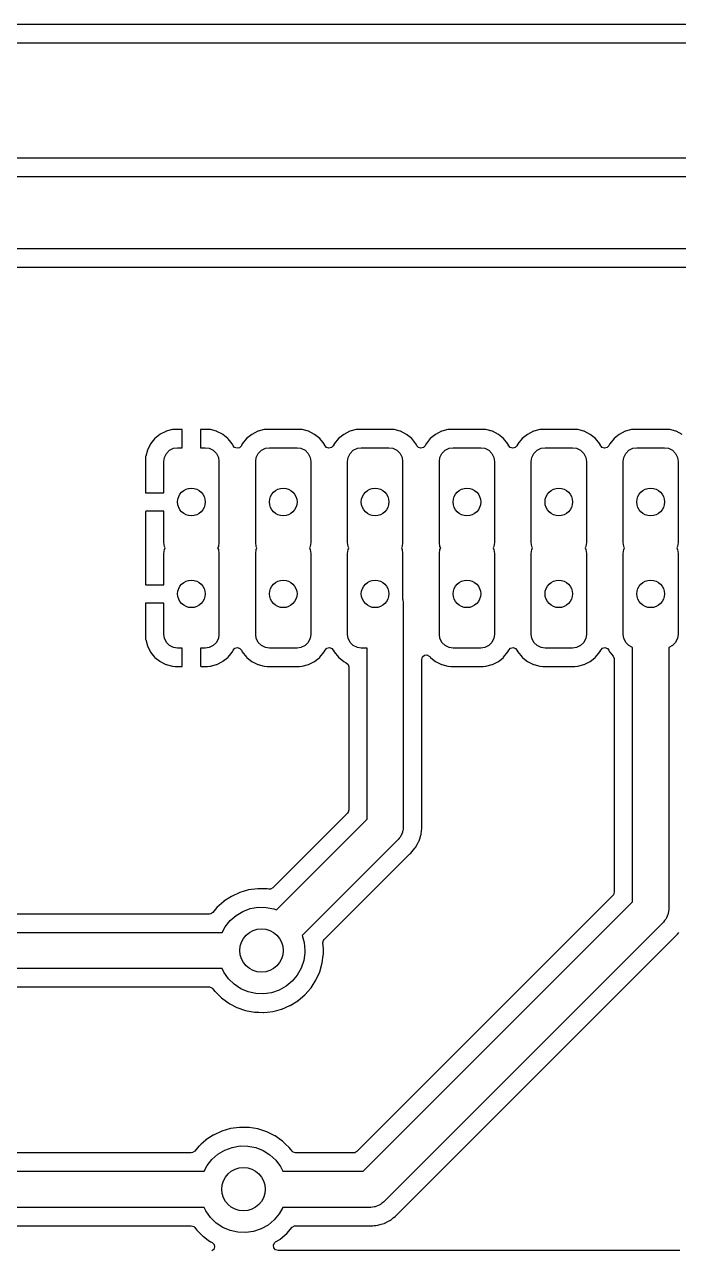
# Model space of a CAD drawing. Extents: x 71 to 221, y -163 to -63.
# Drawn here: x 161.73 to 179.81, y -117.59 to -83.7 of the extents above; entities that cross this region are included whole.
import ezdxf

# ---------------------------------------------------------------- set-up
doc = ezdxf.new("R2010")
doc.units = 0
doc.layers.add('BLACK', color=7, linetype='CONTINUOUS')

msp = doc.modelspace()

# ---------------------------------------------------------------- linework, layer by layer
at = {"layer": 'BLACK', "linetype": 'CONTINUOUS'}
for p, q in [((190.086, -83.7), (141.908, -83.7)), ((142.187, -84.2085), (189.823, -84.2085)), ((187.42, -87.3915), (147.073, -87.3915)), ((146.811, -87.9), (187.5, -87.9)), ((187.086, -89.9), (146.814, -89.9)), ((147.075, -90.4085), (186.823, -90.4085)), ((165.825, -94.8977), (165.814, -94.8996)), ((165.894, -94.8922), (165.825, -94.8977)), ((165.899, -94.892), (165.894, -94.8922)), ((166.072, -94.892), (165.899, -94.892)), ((166.08, -94.8937), (166.072, -94.892)), ((166.082, -94.8949), (166.08, -94.8937)), ((166.086, -94.9101), (166.082, -94.8949)), ((166.596, -94.8979), (166.594, -94.9055)), ((166.597, -94.8965), (166.596, -94.8979)), ((166.612, -94.892), (166.597, -94.8965)), ((166.781, -94.892), (166.612, -94.892)), ((166.786, -94.8922), (166.781, -94.892)), ((166.855, -94.8977), (166.786, -94.8922)), ((166.866, -94.8996), (166.855, -94.8977)), ((168.359, -94.8976), (168.354, -94.8991)), ((168.374, -94.8965), (168.359, -94.8976)), ((168.434, -94.8917), (168.374, -94.8965)), ((168.437, -94.8915), (168.434, -94.8917)), ((168.434, -94.8917), (168.434, -94.8917)), ((169.323, -94.8915), (168.437, -94.8915)), ((169.326, -94.8917), (169.323, -94.8915)), ((169.386, -94.8965), (169.326, -94.8917)), ((169.326, -94.8917), (169.326, -94.8917)), ((169.401, -94.8976), (169.386, -94.8965)), ((169.406, -94.8991), (169.401, -94.8976)), ((170.899, -94.8976), (170.894, -94.8991)), ((170.914, -94.8965), (170.899, -94.8976)), ((170.974, -94.8917), (170.914, -94.8965)), ((170.977, -94.8915), (170.974, -94.8917)), ((170.974, -94.8917), (170.974, -94.8917)), ((171.863, -94.8915), (170.977, -94.8915)), ((171.866, -94.8917), (171.863, -94.8915)), ((171.926, -94.8965), (171.866, -94.8917)), ((171.866, -94.8917), (171.866, -94.8917)), ((171.941, -94.8976), (171.926, -94.8965)), ((171.946, -94.8991), (171.941, -94.8976)), ((173.439, -94.8976), (173.434, -94.8991)), ((173.454, -94.8965), (173.439, -94.8976)), ((173.514, -94.8917), (173.454, -94.8965)), ((173.517, -94.8915), (173.514, -94.8917)), ((173.514, -94.8917), (173.514, -94.8917)), ((174.403, -94.8915), (173.517, -94.8915)), ((174.406, -94.8917), (174.403, -94.8915)), ((174.466, -94.8965), (174.406, -94.8917)), ((174.406, -94.8917), (174.406, -94.8917)), ((174.481, -94.8976), (174.466, -94.8965)), ((174.486, -94.8991), (174.481, -94.8976)), ((175.979, -94.8976), (175.974, -94.8991)), ((175.994, -94.8965), (175.979, -94.8976)), ((176.054, -94.8917), (175.994, -94.8965)), ((176.057, -94.8915), (176.054, -94.8917)), ((176.054, -94.8917), (176.054, -94.8917)), ((176.943, -94.8915), (176.057, -94.8915)), ((176.946, -94.8917), (176.943, -94.8915)), ((177.006, -94.8965), (176.946, -94.8917)), ((176.946, -94.8917), (176.946, -94.8917)), ((177.021, -94.8976), (177.006, -94.8965)), ((177.026, -94.8991), (177.021, -94.8976)), ((178.519, -94.8976), (178.514, -94.8991)), ((178.534, -94.8965), (178.519, -94.8976)), ((178.594, -94.8917), (178.534, -94.8965)), ((178.597, -94.8915), (178.594, -94.8917)), ((178.594, -94.8917), (178.594, -94.8917)), ((179.483, -94.8915), (178.597, -94.8915)), ((179.486, -94.8917), (179.483, -94.8915)), ((179.546, -94.8965), (179.486, -94.8917)), ((179.486, -94.8917), (179.486, -94.8917)), ((179.561, -94.8976), (179.546, -94.8965)), ((179.566, -94.8991), (179.561, -94.8976)), ((165.323, -95.154), (165.213, -95.289)), ((165.332, -95.1448), (165.323, -95.154)), ((165.467, -95.0355), (165.332, -95.1448)), ((165.478, -95.0283), (165.467, -95.0355)), ((165.633, -94.9495), (165.478, -95.0283)), ((165.645, -94.9448), (165.633, -94.9495)), ((165.814, -94.8996), (165.645, -94.9448)), ((166.086, -95.4), (166.086, -94.9101)), ((166.594, -94.9055), (166.594, -95.4)), ((167.035, -94.9448), (166.866, -94.8996)), ((167.047, -94.9495), (167.035, -94.9448)), ((167.202, -95.0283), (167.047, -94.9495)), ((167.213, -95.0355), (167.202, -95.0283)), ((167.348, -95.1448), (167.213, -95.0355)), ((167.357, -95.154), (167.348, -95.1448)), ((167.467, -95.289), (167.357, -95.154)), ((167.867, -95.1486), (167.749, -95.2939)), ((168.012, -95.0309), (167.867, -95.1486)), ((168.178, -94.946), (168.012, -95.0309)), ((168.185, -94.9443), (168.178, -94.946)), ((168.354, -94.8991), (168.185, -94.9443)), ((168.354, -94.8991), (168.354, -94.8991)), ((169.575, -94.9443), (169.406, -94.8991)), ((169.406, -94.8991), (169.406, -94.8991)), ((169.582, -94.946), (169.575, -94.9443)), ((169.748, -95.0309), (169.582, -94.946)), ((169.893, -95.1486), (169.748, -95.0309)), ((170.011, -95.2939), (169.893, -95.1486)), ((170.407, -95.1486), (170.289, -95.2939)), ((170.552, -95.0309), (170.407, -95.1486)), ((170.718, -94.946), (170.552, -95.0309)), ((170.725, -94.9443), (170.718, -94.946)), ((170.894, -94.8991), (170.725, -94.9443)), ((170.894, -94.8991), (170.894, -94.8991)), ((172.115, -94.9443), (171.946, -94.8991)), ((171.946, -94.8991), (171.946, -94.8991)), ((172.122, -94.946), (172.115, -94.9443)), ((172.288, -95.0309), (172.122, -94.946)), ((172.433, -95.1486), (172.288, -95.0309)), ((172.551, -95.2939), (172.433, -95.1486)), ((172.947, -95.1486), (172.829, -95.2939)), ((173.092, -95.0309), (172.947, -95.1486)), ((173.258, -94.946), (173.092, -95.0309)), ((173.265, -94.9443), (173.258, -94.946)), ((173.434, -94.8991), (173.265, -94.9443)), ((173.434, -94.8991), (173.434, -94.8991)), ((174.655, -94.9443), (174.486, -94.8991)), ((174.486, -94.8991), (174.486, -94.8991)), ((174.662, -94.946), (174.655, -94.9443)), ((174.828, -95.0309), (174.662, -94.946)), ((174.973, -95.1486), (174.828, -95.0309)), ((175.091, -95.2939), (174.973, -95.1486)), ((175.487, -95.1486), (175.369, -95.2939)), ((175.632, -95.0309), (175.487, -95.1486)), ((175.798, -94.946), (175.632, -95.0309)), ((175.805, -94.9443), (175.798, -94.946)), ((175.974, -94.8991), (175.805, -94.9443)), ((175.974, -94.8991), (175.974, -94.8991)), ((177.195, -94.9443), (177.026, -94.8991)), ((177.026, -94.8991), (177.026, -94.8991)), ((177.202, -94.946), (177.195, -94.9443)), ((177.368, -95.0309), (177.202, -94.946)), ((177.513, -95.1486), (177.368, -95.0309)), ((177.631, -95.2939), (177.513, -95.1486)), ((178.027, -95.1486), (177.909, -95.2939)), ((178.172, -95.0309), (178.027, -95.1486)), ((178.338, -94.946), (178.172, -95.0309)), ((178.345, -94.9443), (178.338, -94.946)), ((178.514, -94.8991), (178.345, -94.9443)), ((178.514, -94.8991), (178.514, -94.8991)), ((179.735, -94.9443), (179.566, -94.8991)), ((179.566, -94.8991), (179.566, -94.8991)), ((179.742, -94.946), (179.735, -94.9443)), ((179.908, -95.0309), (179.742, -94.946)), ((165.123, -95.467), (165.078, -95.6356)), ((165.127, -95.4548), (165.123, -95.467)), ((165.206, -95.3), (165.127, -95.4548)), ((165.213, -95.289), (165.206, -95.3)), ((165.594, -95.6722), (165.649, -95.5598)), ((165.649, -95.5598), (165.737, -95.4712)), ((165.737, -95.4712), (165.85, -95.4161)), ((165.85, -95.4161), (165.959, -95.4)), ((165.959, -95.4), (166.086, -95.4)), ((166.594, -95.4), (166.721, -95.4)), ((166.721, -95.4), (166.83, -95.4159)), ((166.83, -95.4159), (166.942, -95.4708)), ((166.942, -95.4708), (167.031, -95.5592)), ((167.031, -95.5592), (167.086, -95.6715)), ((167.474, -95.3), (167.467, -95.289)), ((167.497, -95.3467), (167.474, -95.3)), ((167.537, -95.3925), (167.497, -95.3467)), ((167.604, -95.4154), (167.537, -95.3925)), ((167.673, -95.3983), (167.604, -95.4154)), ((167.722, -95.3467), (167.673, -95.3983)), ((167.727, -95.3375), (167.722, -95.3467)), ((167.749, -95.2939), (167.727, -95.3375)), ((168.134, -95.6722), (168.189, -95.5598)), ((168.189, -95.5598), (168.277, -95.4712)), ((168.277, -95.4712), (168.39, -95.4161)), ((168.39, -95.4161), (168.499, -95.4)), ((168.499, -95.4), (169.261, -95.4)), ((169.261, -95.4), (169.37, -95.4159)), ((169.37, -95.4159), (169.482, -95.4708)), ((169.482, -95.4708), (169.571, -95.5592)), ((169.571, -95.5592), (169.626, -95.6715)), ((170.014, -95.2998), (170.011, -95.2939)), ((170.038, -95.3461), (170.014, -95.2998)), ((170.014, -95.2998), (170.014, -95.2998)), ((170.077, -95.3919), (170.038, -95.3461)), ((170.145, -95.4148), (170.077, -95.3919)), ((170.214, -95.3977), (170.145, -95.4148)), ((170.262, -95.3461), (170.214, -95.3977)), ((170.286, -95.2998), (170.262, -95.3461)), ((170.289, -95.2939), (170.286, -95.2998)), ((170.286, -95.2998), (170.286, -95.2998)), ((170.674, -95.6722), (170.729, -95.5598)), ((170.729, -95.5598), (170.817, -95.4712)), ((170.817, -95.4712), (170.93, -95.4161)), ((170.93, -95.4161), (171.039, -95.4)), ((171.039, -95.4), (171.801, -95.4)), ((171.801, -95.4), (171.91, -95.4159)), ((171.91, -95.4159), (172.022, -95.4708)), ((172.022, -95.4708), (172.111, -95.5592)), ((172.111, -95.5592), (172.166, -95.6715)), ((172.554, -95.2998), (172.551, -95.2939)), ((172.578, -95.3461), (172.554, -95.2998)), ((172.554, -95.2998), (172.554, -95.2998)), ((172.617, -95.3919), (172.578, -95.3461)), ((172.685, -95.4148), (172.617, -95.3919)), ((172.754, -95.3977), (172.685, -95.4148)), ((172.802, -95.3461), (172.754, -95.3977)), ((172.826, -95.2998), (172.802, -95.3461)), ((172.829, -95.2939), (172.826, -95.2998)), ((172.826, -95.2998), (172.826, -95.2998)), ((173.214, -95.6722), (173.269, -95.5598)), ((173.269, -95.5598), (173.357, -95.4712)), ((173.357, -95.4712), (173.47, -95.4161)), ((173.47, -95.4161), (173.579, -95.4)), ((173.579, -95.4), (174.341, -95.4)), ((174.341, -95.4), (174.45, -95.4159)), ((174.45, -95.4159), (174.562, -95.4708)), ((174.562, -95.4708), (174.651, -95.5592)), ((174.651, -95.5592), (174.706, -95.6715)), ((175.094, -95.2998), (175.091, -95.2939)), ((175.118, -95.3461), (175.094, -95.2998)), ((175.094, -95.2998), (175.094, -95.2998)), ((175.157, -95.3919), (175.118, -95.3461)), ((175.225, -95.4148), (175.157, -95.3919)), ((175.294, -95.3977), (175.225, -95.4148)), ((175.342, -95.3461), (175.294, -95.3977)), ((175.366, -95.2998), (175.342, -95.3461)), ((175.369, -95.2939), (175.366, -95.2998)), ((175.366, -95.2998), (175.366, -95.2998)), ((175.754, -95.6722), (175.809, -95.5598)), ((175.809, -95.5598), (175.897, -95.4712)), ((175.897, -95.4712), (176.01, -95.4161)), ((176.01, -95.4161), (176.119, -95.4)), ((176.119, -95.4), (176.881, -95.4)), ((176.881, -95.4), (176.99, -95.4159)), ((176.99, -95.4159), (177.102, -95.4708)), ((177.102, -95.4708), (177.191, -95.5592)), ((177.191, -95.5592), (177.246, -95.6715)), ((177.634, -95.2998), (177.631, -95.2939)), ((177.658, -95.3461), (177.634, -95.2998)), ((177.634, -95.2998), (177.634, -95.2998)), ((177.697, -95.3919), (177.658, -95.3461)), ((177.765, -95.4148), (177.697, -95.3919)), ((177.834, -95.3977), (177.765, -95.4148)), ((177.882, -95.3461), (177.834, -95.3977)), ((177.906, -95.2998), (177.882, -95.3461)), ((177.909, -95.2939), (177.906, -95.2998)), ((177.906, -95.2998), (177.906, -95.2998)), ((178.294, -95.6722), (178.349, -95.5598)), ((178.349, -95.5598), (178.437, -95.4712)), ((178.437, -95.4712), (178.55, -95.4161)), ((178.55, -95.4161), (178.659, -95.4)), ((178.659, -95.4), (179.421, -95.4)), ((179.421, -95.4), (179.53, -95.4159)), ((179.53, -95.4159), (179.642, -95.4708)), ((179.642, -95.4708), (179.731, -95.5592)), ((179.731, -95.5592), (179.786, -95.6715)), ((165.076, -95.6469), (165.07, -95.7163)), ((165.07, -95.7163), (165.07, -95.7212)), ((165.07, -95.7212), (165.07, -96.6279)), ((165.078, -95.6356), (165.076, -95.6469)), ((165.578, -95.781), (165.594, -95.6722)), ((165.578, -96.646), (165.578, -95.781)), ((167.086, -95.6715), (167.102, -95.781)), ((167.102, -95.781), (167.102, -98.019)), ((168.118, -95.781), (168.134, -95.6722)), ((168.118, -98.019), (168.118, -95.781)), ((169.626, -95.6715), (169.642, -95.781)), ((169.642, -95.781), (169.642, -98.019)), ((170.658, -95.781), (170.674, -95.6722)), ((170.658, -98.019), (170.658, -95.781)), ((172.166, -95.6715), (172.182, -95.781)), ((172.182, -95.781), (172.182, -98.019)), ((173.198, -95.781), (173.214, -95.6722)), ((173.198, -98.019), (173.198, -95.781)), ((174.706, -95.6715), (174.722, -95.781)), ((174.722, -95.781), (174.722, -98.019)), ((175.738, -95.781), (175.754, -95.6722)), ((175.738, -98.019), (175.738, -95.781)), ((177.246, -95.6715), (177.262, -95.781)), ((177.262, -95.781), (177.262, -98.019)), ((178.278, -95.781), (178.294, -95.6722)), ((178.278, -98.019), (178.278, -95.781)), ((179.786, -95.6715), (179.802, -95.781)), ((179.802, -95.781), (179.802, -98.019)), ((165.07, -96.6279), (165.074, -96.6431)), ((165.074, -96.6431), (165.076, -96.6443)), ((165.076, -96.6443), (165.084, -96.646)), ((165.084, -96.646), (165.578, -96.646)), ((165.072, -97.1599), (165.07, -97.1675)), ((165.07, -97.1675), (165.07, -98.0788)), ((165.073, -97.1585), (165.072, -97.1599)), ((165.088, -97.154), (165.073, -97.1585)), ((165.578, -97.154), (165.088, -97.154)), ((165.578, -98.019), (165.578, -97.154)), ((165.07, -98.0788), (165.07, -98.0837)), ((165.07, -98.0837), (165.076, -98.1588)), ((165.076, -98.1812), (165.07, -98.2563)), ((165.07, -98.2563), (165.07, -98.2612)), ((165.07, -98.2612), (165.07, -99.1679)), ((165.076, -98.1588), (165.075, -98.1589)), ((165.075, -98.1589), (165.075, -98.1811)), ((165.075, -98.1811), (165.076, -98.1812)), ((165.594, -98.1285), (165.578, -98.019)), ((165.578, -98.321), (165.594, -98.2122)), ((165.614, -98.17), (165.594, -98.1285)), ((165.594, -98.2122), (165.614, -98.17)), ((167.086, -98.1278), (167.066, -98.17)), ((167.066, -98.17), (167.086, -98.2115)), ((167.102, -98.019), (167.086, -98.1278)), ((167.086, -98.2115), (167.102, -98.321)), ((168.134, -98.1285), (168.118, -98.019)), ((168.118, -98.321), (168.134, -98.2122)), ((168.154, -98.17), (168.134, -98.1285)), ((168.134, -98.2122), (168.154, -98.17)), ((169.626, -98.1278), (169.606, -98.17)), ((169.606, -98.17), (169.626, -98.2115)), ((169.642, -98.019), (169.626, -98.1278)), ((169.626, -98.2115), (169.642, -98.321)), ((170.674, -98.1285), (170.658, -98.019)), ((170.658, -98.321), (170.674, -98.2122)), ((170.694, -98.17), (170.674, -98.1285)), ((170.674, -98.2122), (170.694, -98.17)), ((172.166, -98.1278), (172.146, -98.17)), ((172.146, -98.17), (172.166, -98.2115)), ((172.182, -98.019), (172.166, -98.1278)), ((172.166, -98.2115), (172.182, -98.321)), ((173.214, -98.1285), (173.198, -98.019)), ((173.198, -98.321), (173.214, -98.2122)), ((173.234, -98.17), (173.214, -98.1285)), ((173.214, -98.2122), (173.234, -98.17)), ((174.706, -98.1278), (174.686, -98.17)), ((174.686, -98.17), (174.706, -98.2115)), ((174.722, -98.019), (174.706, -98.1278)), ((174.706, -98.2115), (174.722, -98.321)), ((175.754, -98.1285), (175.738, -98.019)), ((175.738, -98.321), (175.754, -98.2122)), ((175.774, -98.17), (175.754, -98.1285)), ((175.754, -98.2122), (175.774, -98.17)), ((177.246, -98.1278), (177.226, -98.17)), ((177.226, -98.17), (177.246, -98.2115)), ((177.262, -98.019), (177.246, -98.1278)), ((177.246, -98.2115), (177.262, -98.321)), ((178.294, -98.1285), (178.278, -98.019)), ((178.278, -98.321), (178.294, -98.2122)), ((178.314, -98.17), (178.294, -98.1285)), ((178.294, -98.2122), (178.314, -98.17)), ((179.786, -98.1278), (179.766, -98.17)), ((179.766, -98.17), (179.786, -98.2115)), ((179.802, -98.019), (179.786, -98.1278)), ((179.786, -98.2115), (179.802, -98.321)), ((165.578, -99.186), (165.578, -98.321)), ((167.102, -98.321), (167.102, -100.559)), ((168.118, -100.559), (168.118, -98.321)), ((169.642, -98.321), (169.642, -100.559)), ((170.658, -100.559), (170.658, -98.321)), ((172.182, -98.321), (172.182, -99.5943)), ((173.198, -100.559), (173.198, -98.321)), ((174.722, -98.321), (174.722, -100.559)), ((175.738, -100.559), (175.738, -98.321)), ((177.262, -98.321), (177.262, -100.559)), ((178.278, -100.559), (178.278, -98.321)), ((179.802, -98.321), (179.802, -100.559)), ((165.07, -99.1679), (165.074, -99.1831)), ((165.074, -99.1831), (165.076, -99.1843)), ((165.076, -99.1843), (165.084, -99.186)), ((165.084, -99.186), (165.578, -99.186)), ((172.182, -99.5943), (172.183, -99.5996)), ((172.183, -99.5996), (172.19, -99.6186)), ((172.19, -99.6186), (172.193, -99.6695)), ((165.072, -99.6999), (165.07, -99.7075)), ((165.07, -99.7075), (165.07, -100.619)), ((165.073, -99.6985), (165.072, -99.6999)), ((165.088, -99.694), (165.073, -99.6985)), ((165.578, -99.694), (165.088, -99.694)), ((165.578, -100.559), (165.578, -99.694)), ((172.193, -99.6695), (172.2, -99.72)), ((172.2, -99.72), (172.2, -105.88)), ((165.07, -100.619), (165.07, -100.624)), ((165.07, -100.624), (165.076, -100.693)), ((165.594, -100.668), (165.578, -100.559)), ((167.102, -100.559), (167.086, -100.668)), ((168.134, -100.668), (168.118, -100.559)), ((169.642, -100.559), (169.626, -100.668)), ((170.674, -100.668), (170.658, -100.559)), ((173.214, -100.668), (173.198, -100.559)), ((174.722, -100.559), (174.706, -100.668)), ((175.754, -100.668), (175.738, -100.559)), ((177.262, -100.559), (177.246, -100.668)), ((178.294, -100.668), (178.278, -100.559)), ((179.802, -100.559), (179.786, -100.668)), ((165.076, -100.693), (165.078, -100.704)), ((165.078, -100.704), (165.123, -100.873)), ((165.123, -100.873), (165.127, -100.885)), ((165.127, -100.885), (165.206, -101.04)), ((165.649, -100.781), (165.594, -100.668)), ((165.738, -100.869), (165.649, -100.781)), ((165.85, -100.924), (165.738, -100.869)), ((165.959, -100.94), (165.85, -100.924)), ((166.086, -100.94), (165.959, -100.94)), ((166.086, -101.434), (166.086, -100.94)), ((166.721, -100.94), (166.594, -100.94)), ((166.594, -100.94), (166.594, -101.43)), ((166.83, -100.924), (166.721, -100.94)), ((166.943, -100.869), (166.83, -100.924)), ((167.031, -100.78), (166.943, -100.869)), ((167.086, -100.668), (167.031, -100.78)), ((167.474, -101.04), (167.497, -100.993)), ((167.497, -100.993), (167.546, -100.942)), ((167.546, -100.942), (167.615, -100.925)), ((167.615, -100.925), (167.682, -100.948)), ((167.682, -100.948), (167.722, -100.993)), ((167.722, -100.993), (167.749, -101.046)), ((168.189, -100.781), (168.134, -100.668)), ((168.278, -100.869), (168.189, -100.781)), ((168.39, -100.924), (168.278, -100.869)), ((168.499, -100.94), (168.39, -100.924)), ((169.261, -100.94), (168.499, -100.94)), ((169.37, -100.924), (169.261, -100.94)), ((169.483, -100.869), (169.37, -100.924)), ((169.571, -100.78), (169.483, -100.869)), ((169.626, -100.668), (169.571, -100.78)), ((170.014, -101.04), (170.038, -100.994)), ((170.038, -100.994), (170.086, -100.942)), ((170.086, -100.942), (170.155, -100.925)), ((170.155, -100.925), (170.223, -100.948)), ((170.223, -100.948), (170.262, -100.994)), ((170.262, -100.994), (170.286, -101.04)), ((170.729, -100.781), (170.674, -100.668)), ((170.818, -100.869), (170.729, -100.781)), ((170.93, -100.924), (170.818, -100.869)), ((171.039, -100.94), (170.93, -100.924)), ((171.2, -100.94), (171.039, -100.94)), ((171.2, -105.673), (171.2, -100.94)), ((173.269, -100.781), (173.214, -100.668)), ((173.358, -100.869), (173.269, -100.781)), ((173.47, -100.924), (173.358, -100.869)), ((173.579, -100.94), (173.47, -100.924)), ((174.341, -100.94), (173.579, -100.94)), ((174.45, -100.924), (174.341, -100.94)), ((174.563, -100.869), (174.45, -100.924)), ((174.651, -100.78), (174.563, -100.869)), ((174.706, -100.668), (174.651, -100.78)), ((175.094, -101.04), (175.118, -100.994)), ((175.118, -100.994), (175.166, -100.942)), ((175.166, -100.942), (175.235, -100.925)), ((175.235, -100.925), (175.303, -100.948)), ((175.303, -100.948), (175.342, -100.994)), ((175.342, -100.994), (175.366, -101.04)), ((175.809, -100.781), (175.754, -100.668)), ((175.898, -100.869), (175.809, -100.781)), ((176.01, -100.924), (175.898, -100.869)), ((176.119, -100.94), (176.01, -100.924)), ((176.881, -100.94), (176.119, -100.94)), ((176.99, -100.924), (176.881, -100.94)), ((177.103, -100.869), (176.99, -100.924)), ((177.191, -100.78), (177.103, -100.869)), ((177.246, -100.668), (177.191, -100.78)), ((177.634, -101.04), (177.658, -100.994)), ((177.658, -100.994), (177.706, -100.942)), ((177.706, -100.942), (177.775, -100.925)), ((177.775, -100.925), (177.843, -100.948)), ((177.843, -100.948), (177.882, -100.994)), ((177.882, -100.994), (177.906, -101.04)), ((178.349, -100.781), (178.294, -100.668)), ((178.438, -100.869), (178.349, -100.781)), ((178.54, -100.919), (178.438, -100.869)), ((178.54, -107.953), (178.54, -100.919)), ((179.643, -100.869), (179.54, -100.919)), ((179.54, -100.919), (179.54, -108.16)), ((179.731, -100.78), (179.643, -100.869)), ((179.786, -100.668), (179.731, -100.78)), ((165.206, -101.04), (165.213, -101.051)), ((165.213, -101.051), (165.323, -101.186)), ((165.323, -101.186), (165.332, -101.195)), ((165.332, -101.195), (165.467, -101.305)), ((165.467, -101.305), (165.478, -101.312)), ((165.478, -101.312), (165.633, -101.391)), ((167.047, -101.391), (167.202, -101.312)), ((167.202, -101.312), (167.213, -101.305)), ((167.213, -101.305), (167.348, -101.195)), ((167.348, -101.195), (167.357, -101.186)), ((167.357, -101.186), (167.467, -101.051)), ((167.467, -101.051), (167.474, -101.04)), ((167.749, -101.046), (167.867, -101.191)), ((167.867, -101.191), (167.872, -101.196)), ((167.872, -101.196), (167.929, -101.242)), ((167.929, -101.242), (168.012, -101.309)), ((168.012, -101.309), (168.178, -101.394)), ((169.582, -101.394), (169.748, -101.309)), ((169.748, -101.309), (169.831, -101.242)), ((169.831, -101.242), (169.888, -101.196)), ((169.888, -101.196), (169.893, -101.191)), ((169.893, -101.191), (170.011, -101.046)), ((170.011, -101.046), (170.014, -101.04)), ((170.014, -101.04), (170.014, -101.04)), ((170.286, -101.04), (170.286, -101.04)), ((170.286, -101.04), (170.289, -101.046)), ((170.289, -101.046), (170.407, -101.191)), ((170.407, -101.191), (170.552, -101.309)), ((170.552, -101.309), (170.623, -101.345)), ((172.708, -101.253), (172.729, -101.185)), ((172.708, -105.826), (172.708, -101.253)), ((172.729, -101.185), (172.782, -101.139)), ((172.782, -101.139), (172.852, -101.129)), ((172.852, -101.129), (172.917, -101.158)), ((172.917, -101.158), (172.932, -101.174)), ((172.932, -101.174), (172.947, -101.191)), ((172.947, -101.191), (172.952, -101.196)), ((172.952, -101.196), (173.009, -101.242)), ((173.009, -101.242), (173.092, -101.309)), ((173.092, -101.309), (173.258, -101.394)), ((174.662, -101.394), (174.828, -101.309)), ((174.828, -101.309), (174.911, -101.242)), ((174.911, -101.242), (174.968, -101.196)), ((174.968, -101.196), (174.973, -101.191)), ((174.973, -101.191), (175.091, -101.046)), ((175.091, -101.046), (175.094, -101.04)), ((175.094, -101.04), (175.094, -101.04)), ((175.366, -101.04), (175.366, -101.04)), ((175.366, -101.04), (175.369, -101.046)), ((175.369, -101.046), (175.487, -101.191)), ((175.487, -101.191), (175.492, -101.196)), ((175.492, -101.196), (175.549, -101.242)), ((175.549, -101.242), (175.632, -101.309)), ((175.632, -101.309), (175.798, -101.394)), ((177.202, -101.394), (177.368, -101.309)), ((177.368, -101.309), (177.451, -101.242)), ((177.451, -101.242), (177.508, -101.196)), ((177.508, -101.196), (177.513, -101.191)), ((177.513, -101.191), (177.631, -101.046)), ((177.631, -101.046), (177.634, -101.04)), ((177.634, -101.04), (177.634, -101.04)), ((177.906, -101.04), (177.906, -101.04)), ((177.906, -101.04), (177.909, -101.046)), ((177.909, -101.046), (177.913, -101.051)), ((177.913, -101.051), (177.913, -101.051)), ((177.913, -101.051), (178.003, -101.163)), ((178.003, -101.163), (178.031, -101.228)), ((178.031, -101.228), (178.031, -101.242)), ((178.031, -101.242), (178.031, -107.69)), ((165.633, -101.391), (165.645, -101.395)), ((165.645, -101.395), (165.814, -101.44)), ((165.814, -101.44), (165.825, -101.442)), ((165.825, -101.442), (165.894, -101.448)), ((165.894, -101.448), (165.899, -101.448)), ((165.899, -101.448), (166.068, -101.448)), ((166.068, -101.448), (166.083, -101.444)), ((166.083, -101.444), (166.084, -101.442)), ((166.084, -101.442), (166.086, -101.434)), ((166.594, -101.43), (166.598, -101.445)), ((166.598, -101.445), (166.6, -101.446)), ((166.6, -101.446), (166.608, -101.448)), ((166.608, -101.448), (166.781, -101.448)), ((166.781, -101.448), (166.786, -101.448)), ((166.786, -101.448), (166.855, -101.442)), ((166.855, -101.442), (166.866, -101.44)), ((166.866, -101.44), (167.035, -101.395)), ((167.035, -101.395), (167.047, -101.391)), ((168.178, -101.394), (168.185, -101.396)), ((168.185, -101.396), (168.185, -101.396)), ((168.185, -101.396), (168.354, -101.441)), ((168.354, -101.441), (168.354, -101.441)), ((168.354, -101.441), (168.359, -101.442)), ((168.359, -101.442), (168.365, -101.443)), ((168.365, -101.443), (168.434, -101.448)), ((168.434, -101.448), (168.434, -101.448)), ((168.434, -101.448), (168.437, -101.448)), ((168.437, -101.448), (169.323, -101.448)), ((169.323, -101.448), (169.326, -101.448)), ((169.326, -101.448), (169.395, -101.443)), ((169.326, -101.448), (169.326, -101.448)), ((169.395, -101.443), (169.401, -101.442)), ((169.401, -101.442), (169.406, -101.441)), ((169.406, -101.441), (169.575, -101.396)), ((169.406, -101.441), (169.406, -101.441)), ((169.575, -101.396), (169.582, -101.394)), ((169.575, -101.396), (169.575, -101.396)), ((170.623, -101.345), (170.674, -101.394)), ((170.674, -101.394), (170.691, -101.457)), ((170.691, -101.457), (170.691, -105.41)), ((173.258, -101.394), (173.265, -101.396)), ((173.265, -101.396), (173.265, -101.396)), ((173.265, -101.396), (173.434, -101.441)), ((173.434, -101.441), (173.434, -101.441)), ((173.434, -101.441), (173.439, -101.442)), ((173.439, -101.442), (173.445, -101.443)), ((173.445, -101.443), (173.514, -101.448)), ((173.514, -101.448), (173.514, -101.448)), ((173.514, -101.448), (173.517, -101.448)), ((173.517, -101.448), (174.403, -101.448)), ((174.403, -101.448), (174.406, -101.448)), ((174.406, -101.448), (174.475, -101.443)), ((174.406, -101.448), (174.406, -101.448)), ((174.475, -101.443), (174.481, -101.442)), ((174.481, -101.442), (174.486, -101.441)), ((174.486, -101.441), (174.655, -101.396)), ((174.486, -101.441), (174.486, -101.441)), ((174.655, -101.396), (174.662, -101.394)), ((174.655, -101.396), (174.655, -101.396)), ((175.798, -101.394), (175.805, -101.396)), ((175.805, -101.396), (175.805, -101.396)), ((175.805, -101.396), (175.974, -101.441)), ((175.974, -101.441), (175.974, -101.441)), ((175.974, -101.441), (175.979, -101.442)), ((175.979, -101.442), (175.985, -101.443)), ((175.985, -101.443), (176.054, -101.448)), ((176.054, -101.448), (176.054, -101.448)), ((176.054, -101.448), (176.057, -101.448)), ((176.057, -101.448), (176.943, -101.448)), ((176.943, -101.448), (176.946, -101.448)), ((176.946, -101.448), (177.015, -101.443)), ((176.946, -101.448), (176.946, -101.448)), ((177.015, -101.443), (177.021, -101.442)), ((177.021, -101.442), (177.026, -101.441)), ((177.026, -101.441), (177.195, -101.396)), ((177.026, -101.441), (177.026, -101.441)), ((177.195, -101.396), (177.202, -101.394)), ((177.195, -101.396), (177.195, -101.396)), ((170.655, -105.499), (168.588, -107.566)), ((168.694, -108.179), (171.2, -105.673)), ((170.671, -105.478), (170.655, -105.499)), ((170.691, -105.41), (170.671, -105.478)), ((172.156, -106.072), (172.139, -106.12)), ((172.178, -106.026), (172.156, -106.072)), ((172.181, -106.006), (172.178, -106.026)), ((172.188, -105.987), (172.181, -106.006)), ((172.192, -105.937), (172.188, -105.987)), ((172.2, -105.886), (172.192, -105.937)), ((172.2, -105.88), (172.2, -105.886)), ((172.692, -106.085), (172.693, -106.08)), ((172.693, -106.08), (172.703, -105.988)), ((172.703, -105.987), (172.708, -105.937)), ((172.703, -105.988), (172.703, -105.987)), ((172.709, -105.838), (172.708, -105.826)), ((172.708, -105.933), (172.709, -105.932)), ((172.708, -105.937), (172.708, -105.933)), ((172.713, -105.884), (172.709, -105.838)), ((172.709, -105.927), (172.713, -105.884)), ((172.709, -105.932), (172.709, -105.927)), ((172.054, -106.234), (169.404, -108.883)), ((172.084, -106.193), (172.054, -106.234)), ((172.118, -106.155), (172.084, -106.193)), ((172.126, -106.136), (172.118, -106.155)), ((172.139, -106.12), (172.126, -106.136)), ((172.542, -106.444), (172.586, -106.362)), ((172.586, -106.362), (172.587, -106.361)), ((172.587, -106.361), (172.593, -106.35)), ((172.593, -106.35), (172.621, -106.299)), ((172.621, -106.299), (172.628, -106.285)), ((172.628, -106.285), (172.631, -106.279)), ((172.628, -106.285), (172.628, -106.285)), ((172.631, -106.279), (172.633, -106.274)), ((172.633, -106.274), (172.636, -106.269)), ((172.636, -106.269), (172.663, -106.18)), ((172.663, -106.179), (172.686, -106.109)), ((172.663, -106.18), (172.663, -106.179)), ((172.686, -106.109), (172.691, -106.091)), ((172.691, -106.091), (172.692, -106.085)), ((170.014, -108.992), (172.369, -106.637)), ((172.369, -106.637), (172.38, -106.628)), ((172.38, -106.628), (172.404, -106.608)), ((172.404, -106.608), (172.409, -106.604)), ((172.409, -106.604), (172.441, -106.566)), ((172.441, -106.566), (172.444, -106.562)), ((172.444, -106.562), (172.446, -106.56)), ((172.446, -106.56), (172.448, -106.558)), ((172.448, -106.558), (172.45, -106.556)), ((172.45, -106.556), (172.476, -106.525)), ((172.45, -106.556), (172.45, -106.556)), ((172.476, -106.524), (172.532, -106.457)), ((172.476, -106.525), (172.476, -106.524)), ((172.532, -106.457), (172.536, -106.453)), ((172.536, -106.453), (172.539, -106.448)), ((172.539, -106.448), (172.542, -106.444)), ((167.68, -107.695), (167.449, -107.802)), ((167.924, -107.624), (167.68, -107.695)), ((168.175, -107.59), (167.924, -107.624)), ((168.18, -107.59), (168.175, -107.59)), ((168.302, -107.592), (168.18, -107.59)), ((168.18, -107.59), (168.18, -107.59)), ((168.429, -107.593), (168.302, -107.592)), ((168.434, -107.594), (168.429, -107.593)), ((168.478, -107.601), (168.434, -107.594)), ((168.434, -107.594), (168.434, -107.594)), ((168.525, -107.6), (168.478, -107.601)), ((168.588, -107.566), (168.525, -107.6)), ((178.011, -107.758), (177.995, -107.779)), ((178.031, -107.69), (178.011, -107.758)), ((167.045, -108.113), (166.934, -108.246)), ((167.048, -108.11), (167.045, -108.113)), ((167.045, -108.113), (167.045, -108.113)), ((167.237, -107.941), (167.048, -108.11)), ((167.241, -107.938), (167.237, -107.941)), ((167.445, -107.804), (167.241, -107.938)), ((167.241, -107.938), (167.241, -107.938)), ((167.449, -107.802), (167.445, -107.804)), ((167.969, -108.141), (168.186, -108.104)), ((168.186, -108.104), (168.405, -108.107)), ((168.405, -108.107), (168.621, -108.149)), ((177.995, -107.779), (170.919, -114.855)), ((171.093, -115.4), (178.54, -107.953)), ((166.837, -108.291), (160.086, -108.291)), ((166.875, -108.286), (166.837, -108.291)), ((166.934, -108.246), (166.875, -108.286)), ((167.41, -108.474), (167.575, -108.329)), ((167.575, -108.329), (167.763, -108.217)), ((167.763, -108.217), (167.969, -108.141)), ((168.621, -108.149), (168.694, -108.179)), ((179.458, -108.435), (179.424, -108.473)), ((179.466, -108.416), (179.458, -108.435)), ((179.479, -108.4), (179.466, -108.416)), ((179.496, -108.352), (179.479, -108.4)), ((179.518, -108.306), (179.496, -108.352)), ((179.521, -108.286), (179.518, -108.306)), ((179.528, -108.267), (179.521, -108.286)), ((179.532, -108.217), (179.528, -108.267)), ((179.54, -108.166), (179.532, -108.217)), ((179.54, -108.16), (179.54, -108.166)), ((167.193, -108.8), (167.274, -108.646)), ((167.274, -108.646), (167.41, -108.474)), ((179.394, -108.514), (171.654, -116.254)), ((179.424, -108.473), (179.394, -108.514)), ((160, -108.8), (167.193, -108.8)), ((169.404, -108.883), (169.46, -109.081)), ((169.46, -109.081), (169.48, -109.3)), ((169.978, -109.09), (169.993, -109.021)), ((169.99, -109.253), (169.978, -109.09)), ((169.993, -109.021), (170.014, -108.992)), ((172.051, -116.575), (179.709, -108.917)), ((179.709, -108.917), (179.72, -108.908)), ((179.72, -108.908), (179.744, -108.888)), ((179.744, -108.888), (179.749, -108.884)), ((179.749, -108.884), (179.781, -108.846)), ((179.781, -108.846), (179.784, -108.842)), ((179.784, -108.842), (179.786, -108.84)), ((179.786, -108.84), (179.788, -108.838)), ((179.788, -108.838), (179.816, -108.805)), ((169.478, -109.363), (169.447, -109.58)), ((169.48, -109.3), (169.478, -109.363)), ((169.959, -109.642), (169.985, -109.439)), ((169.985, -109.439), (169.991, -109.393)), ((169.993, -109.3), (169.99, -109.253)), ((169.991, -109.39), (169.993, -109.3)), ((169.991, -109.393), (169.991, -109.39)), ((169.991, -109.393), (169.991, -109.393)), ((167.195, -109.8), (160.039, -109.8)), ((167.241, -109.9), (167.195, -109.8)), ((169.376, -109.788), (169.269, -109.98)), ((169.447, -109.58), (169.376, -109.788)), ((169.89, -109.886), (169.959, -109.642)), ((167.368, -110.079), (167.241, -109.9)), ((167.525, -110.233), (167.368, -110.079)), ((169.129, -110.149), (168.96, -110.289)), ((169.269, -109.98), (169.129, -110.149)), ((169.678, -110.285), (169.783, -110.121)), ((169.783, -110.121), (169.786, -110.118)), ((169.786, -110.118), (169.89, -109.886)), ((160.089, -110.308), (166.838, -110.308)), ((166.838, -110.308), (166.906, -110.329)), ((166.906, -110.329), (166.938, -110.359)), ((166.938, -110.359), (166.984, -110.42)), ((166.984, -110.42), (166.984, -110.42)), ((166.984, -110.42), (166.987, -110.424)), ((166.987, -110.424), (166.99, -110.427)), ((166.99, -110.427), (166.99, -110.427)), ((166.99, -110.427), (167.12, -110.556)), ((167.707, -110.355), (167.525, -110.233)), ((167.909, -110.441), (167.707, -110.355)), ((168.123, -110.49), (167.909, -110.441)), ((168.56, -110.467), (168.343, -110.498)), ((168.768, -110.396), (168.56, -110.467)), ((168.96, -110.289), (168.768, -110.396)), ((169.481, -110.522), (169.648, -110.331)), ((169.648, -110.331), (169.678, -110.285)), ((167.12, -110.556), (167.167, -110.603)), ((167.167, -110.603), (167.171, -110.606)), ((167.171, -110.606), (167.171, -110.606)), ((167.171, -110.606), (167.307, -110.705)), ((167.307, -110.705), (167.372, -110.753)), ((167.372, -110.753), (167.376, -110.755)), ((167.376, -110.755), (167.376, -110.755)), ((167.376, -110.755), (167.407, -110.772)), ((167.407, -110.772), (167.597, -110.871)), ((168.343, -110.498), (168.123, -110.49)), ((168.838, -110.92), (169.064, -110.823)), ((169.064, -110.823), (169.067, -110.822)), ((169.067, -110.822), (169.071, -110.82)), ((169.067, -110.822), (169.067, -110.822)), ((169.071, -110.82), (169.075, -110.817)), ((169.075, -110.817), (169.283, -110.689)), ((169.075, -110.817), (169.075, -110.817)), ((169.283, -110.689), (169.287, -110.686)), ((169.283, -110.689), (169.283, -110.689)), ((169.287, -110.686), (169.291, -110.683)), ((169.291, -110.683), (169.477, -110.525)), ((169.477, -110.525), (169.481, -110.522)), ((169.477, -110.525), (169.477, -110.525)), ((167.597, -110.871), (167.837, -110.955)), ((167.837, -110.955), (168.086, -111.002)), ((168.086, -111.002), (168.207, -111.007)), ((168.207, -111.007), (168.335, -111.012)), ((168.335, -111.012), (168.335, -111.012)), ((168.335, -111.012), (168.34, -111.012)), ((168.34, -111.012), (168.439, -111.001)), ((168.439, -111.001), (168.588, -110.985)), ((168.588, -110.985), (168.588, -110.985)), ((168.588, -110.985), (168.592, -110.985)), ((168.592, -110.985), (168.702, -110.956)), ((168.702, -110.956), (168.833, -110.921)), ((168.833, -110.921), (168.838, -110.92)), ((167.675, -114.19), (167.424, -114.224)), ((167.68, -114.19), (167.675, -114.19)), ((167.802, -114.192), (167.68, -114.19)), ((167.68, -114.19), (167.68, -114.19)), ((167.929, -114.193), (167.802, -114.192)), ((167.934, -114.194), (167.929, -114.193)), ((168.175, -114.233), (167.934, -114.194)), ((167.934, -114.194), (167.934, -114.194)), ((166.737, -114.541), (166.615, -114.649)), ((166.741, -114.538), (166.737, -114.541)), ((166.945, -114.404), (166.741, -114.538)), ((166.741, -114.538), (166.741, -114.538)), ((166.949, -114.402), (166.945, -114.404)), ((167.18, -114.295), (166.949, -114.402)), ((167.424, -114.224), (167.18, -114.295)), ((168.18, -114.234), (168.175, -114.233)), ((168.422, -114.311), (168.18, -114.234)), ((168.426, -114.314), (168.422, -114.311)), ((168.645, -114.422), (168.426, -114.314)), ((168.426, -114.314), (168.426, -114.314)), ((168.65, -114.424), (168.645, -114.422)), ((168.645, -114.422), (168.645, -114.422)), ((168.653, -114.426), (168.65, -114.424)), ((168.764, -114.503), (168.653, -114.426)), ((168.653, -114.426), (168.653, -114.426)), ((168.858, -114.569), (168.764, -114.503)), ((166.337, -114.891), (157.862, -114.891)), ((166.375, -114.886), (166.337, -114.891)), ((166.434, -114.846), (166.375, -114.886)), ((166.545, -114.713), (166.434, -114.846)), ((166.548, -114.71), (166.545, -114.713)), ((166.545, -114.713), (166.545, -114.713)), ((166.562, -114.697), (166.548, -114.71)), ((166.615, -114.649), (166.562, -114.697)), ((167.075, -114.929), (167.263, -114.817)), ((167.263, -114.817), (167.469, -114.741)), ((167.469, -114.741), (167.686, -114.704)), ((167.686, -114.704), (167.905, -114.707)), ((167.905, -114.707), (168.121, -114.749)), ((168.121, -114.749), (168.325, -114.831)), ((168.325, -114.831), (168.511, -114.948)), ((168.862, -114.572), (168.858, -114.569)), ((168.946, -114.651), (168.862, -114.572)), ((168.862, -114.572), (168.862, -114.572)), ((169.043, -114.743), (168.946, -114.651)), ((169.097, -114.811), (169.043, -114.743)), ((169.123, -114.844), (169.097, -114.811)), ((169.154, -114.871), (169.123, -114.844)), ((169.222, -114.891), (169.154, -114.871)), ((170.83, -114.891), (169.222, -114.891)), ((170.857, -114.889), (170.83, -114.891)), ((170.919, -114.855), (170.857, -114.889)), ((166.774, -115.246), (166.91, -115.074)), ((166.91, -115.074), (167.075, -114.929)), ((168.511, -114.948), (168.672, -115.097)), ((168.672, -115.097), (168.803, -115.273)), ((157.8, -115.4), (166.693, -115.4)), ((166.693, -115.4), (166.774, -115.246)), ((168.803, -115.273), (168.866, -115.4)), ((168.866, -115.4), (171.093, -115.4)), ((166.695, -116.4), (157.993, -116.4)), ((166.741, -116.5), (166.695, -116.4)), ((166.868, -116.679), (166.741, -116.5)), ((168.769, -116.58), (168.629, -116.749)), ((168.87, -116.4), (168.769, -116.58)), ((171.3, -116.4), (168.87, -116.4)), ((171.35, -116.393), (171.3, -116.4)), ((171.401, -116.39), (171.35, -116.393)), ((171.42, -116.383), (171.401, -116.39)), ((171.44, -116.38), (171.42, -116.383)), ((171.487, -116.359), (171.44, -116.38)), ((171.535, -116.341), (171.487, -116.359)), ((171.551, -116.33), (171.535, -116.341)), ((171.569, -116.321), (171.551, -116.33)), ((171.608, -116.288), (171.569, -116.321)), ((171.649, -116.258), (171.608, -116.288)), ((171.654, -116.254), (171.649, -116.258)), ((172.014, -116.619), (172.043, -116.584)), ((172.043, -116.584), (172.051, -116.575)), ((158.17, -116.908), (166.338, -116.908)), ((166.338, -116.908), (166.406, -116.929)), ((166.406, -116.929), (166.438, -116.959)), ((167.025, -116.833), (166.868, -116.679)), ((167.207, -116.955), (167.025, -116.833)), ((168.46, -116.889), (168.268, -116.996)), ((168.629, -116.749), (168.46, -116.889)), ((169.13, -116.951), (169.19, -116.913)), ((169.19, -116.913), (169.225, -116.908)), ((169.225, -116.908), (171.238, -116.908)), ((171.238, -116.908), (171.252, -116.909)), ((171.252, -116.909), (171.283, -116.913)), ((171.283, -116.913), (171.283, -116.913)), ((171.283, -116.913), (171.289, -116.913)), ((171.289, -116.913), (171.316, -116.911)), ((171.316, -116.911), (171.339, -116.909)), ((171.339, -116.909), (171.344, -116.909)), ((171.344, -116.909), (171.347, -116.908)), ((171.347, -116.908), (171.35, -116.908)), ((171.35, -116.908), (171.362, -116.907)), ((171.362, -116.907), (171.393, -116.904)), ((171.393, -116.904), (171.394, -116.904)), ((171.394, -116.904), (171.438, -116.9)), ((171.438, -116.9), (171.486, -116.896)), ((171.486, -116.896), (171.492, -116.895)), ((171.492, -116.895), (171.497, -116.894)), ((171.497, -116.894), (171.586, -116.867)), ((171.586, -116.867), (171.587, -116.867)), ((171.587, -116.867), (171.67, -116.843)), ((171.67, -116.843), (171.676, -116.841)), ((171.67, -116.843), (171.67, -116.843)), ((171.676, -116.841), (171.681, -116.838)), ((171.681, -116.838), (171.686, -116.837)), ((171.686, -116.837), (171.692, -116.834)), ((171.692, -116.834), (171.768, -116.793)), ((171.768, -116.793), (171.769, -116.793)), ((171.769, -116.793), (171.846, -116.753)), ((171.846, -116.753), (171.852, -116.75)), ((171.852, -116.75), (171.856, -116.747)), ((171.856, -116.747), (171.861, -116.744)), ((171.861, -116.744), (171.933, -116.685)), ((171.933, -116.685), (171.934, -116.685)), ((171.934, -116.685), (171.973, -116.653)), ((171.973, -116.653), (171.975, -116.651)), ((171.975, -116.651), (171.976, -116.65)), ((171.976, -116.65), (171.981, -116.646)), ((171.981, -116.646), (172.014, -116.619)), ((166.438, -116.959), (166.484, -117.02)), ((166.484, -117.02), (166.484, -117.02)), ((166.484, -117.02), (166.487, -117.024)), ((166.487, -117.024), (166.49, -117.027)), ((166.49, -117.027), (166.49, -117.027)), ((166.49, -117.027), (166.649, -117.185)), ((166.649, -117.185), (166.667, -117.203)), ((166.667, -117.203), (166.671, -117.206)), ((166.671, -117.206), (166.671, -117.206)), ((166.671, -117.206), (166.804, -117.303)), ((167.409, -117.041), (167.207, -116.955)), ((167.623, -117.09), (167.409, -117.041)), ((167.843, -117.098), (167.623, -117.09)), ((168.06, -117.067), (167.843, -117.098)), ((168.268, -116.996), (168.06, -117.067)), ((168.791, -117.283), (168.977, -117.125)), ((168.977, -117.125), (168.981, -117.122)), ((168.977, -117.125), (168.977, -117.125)), ((168.981, -117.122), (169.13, -116.951)), ((166.804, -117.303), (166.872, -117.353)), ((166.872, -117.353), (166.876, -117.355)), ((166.876, -117.355), (166.876, -117.355)), ((166.876, -117.355), (166.917, -117.376)), ((166.96, -117.562), (166.904, -117.605)), ((166.917, -117.376), (166.968, -117.426)), ((166.984, -117.495), (166.96, -117.562)), ((166.968, -117.426), (166.984, -117.495)), ((168.612, -117.448), (168.641, -117.383)), ((168.622, -117.518), (168.612, -117.448)), ((168.668, -117.571), (168.622, -117.518)), ((168.641, -117.383), (168.67, -117.358)), ((168.737, -117.591), (168.668, -117.571)), ((168.67, -117.358), (168.783, -117.289)), ((179.85, -117.591), (168.737, -117.591)), ((168.783, -117.289), (168.787, -117.286)), ((168.783, -117.289), (168.783, -117.289)), ((168.787, -117.286), (168.791, -117.283))]:
    msp.add_line(p, q, dxfattribs=at)
at = {"layer": 'BLACK'}
for centre, radius in [((166.34, -96.9), 0.381), ((166.34, -96.9), 0.381), ((168.88, -96.9), 0.381), ((168.88, -96.9), 0.381), ((171.42, -96.9), 0.381), ((171.42, -96.9), 0.381), ((173.96, -96.9), 0.381), ((173.96, -96.9), 0.381), ((176.5, -96.9), 0.381), ((176.5, -96.9), 0.381), ((179.04, -96.9), 0.381), ((179.04, -96.9), 0.381), ((166.34, -99.44), 0.381), ((166.34, -99.44), 0.381), ((168.88, -99.44), 0.381), ((168.88, -99.44), 0.381), ((171.42, -99.44), 0.381), ((171.42, -99.44), 0.381), ((173.96, -99.44), 0.381), ((173.96, -99.44), 0.381), ((176.5, -99.44), 0.381), ((176.5, -99.44), 0.381), ((179.04, -99.44), 0.381), ((179.04, -99.44), 0.381), ((168.28, -109.3), 0.6), ((168.28, -109.3), 0.6), ((167.78, -115.9), 0.6), ((167.78, -115.9), 0.6)]:
    msp.add_circle(centre, radius, dxfattribs=at)

doc.saveas('drawing.dxf')
